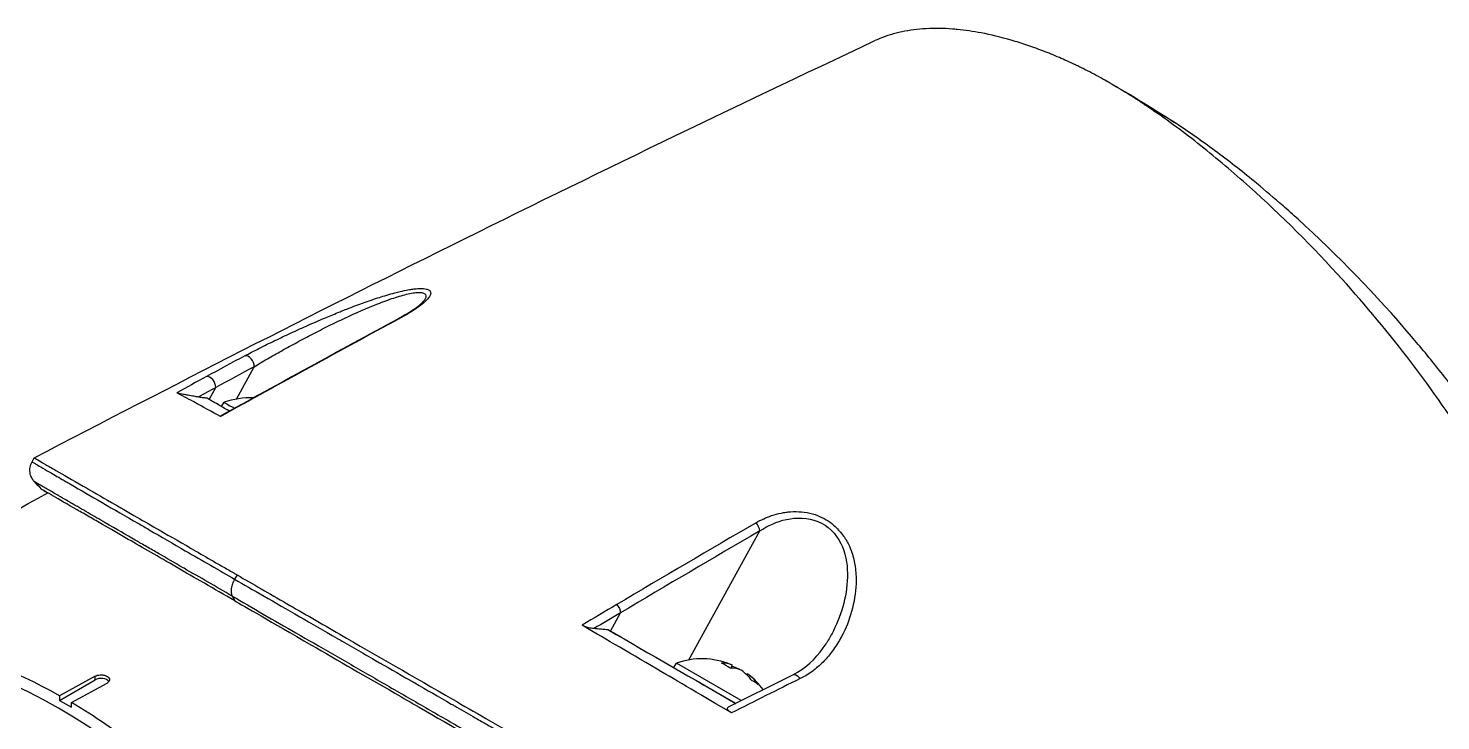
# Model space of a CAD drawing. Header units: millimetres. Extents: x 0 to 4378, y 0 to 2376.
# Drawn here: x 2588.9 to 2672.8, y 1942.5 to 1983.7 of the extents above; entities that cross this region are included whole.
import ezdxf

# ---------------------------------------------------------------- set-up
doc = ezdxf.new("R2010")
doc.units = ezdxf.units.MM
doc.header["$LTSCALE"] = 0.2
doc.layers.add('01_Object Line', color=4, linetype='Continuous')

# ---------------------------------------------------------------- blocks, each defined once
blk = doc.blocks.new('Blk$A32R2-0W24N')
for p, q in [((-96.315, 933.535), (-96.315, 933.535)), ((-107.5, 927.63), (-106.446, 929.55)), ((-109.121, 927.6), (-108.729, 928.314)), ((-108.384, 927.177), (-108.235, 927.434)), ((-108.374, 926.631), (-108.374, 926.631)), ((-107.899, 926.894), (-107.899, 926.894)), ((-119.641, 923.904), (-119.511, 924.13)), ((-119.645, 923.905), (-119.645, 923.905)), ((-118.532, 922.151), (-118.532, 922.151)), ((-80.627, 912.118), (-76.416, 919.786)), ((-72.867, 920.313), (-72.867, 920.313)), ((-107.467, 917.176), (-107.613, 916.922)), ((-85.284, 913.836), (-84.688, 914.921)), ((-85.408, 913.908), (-85.284, 913.836)), ((-84.609, 913.447), (-85.284, 913.836)), ((-81.515, 911.662), (-81.365, 911.921)), ((-77.522, 909.702), (-81.365, 911.921)), ((-78.132, 911.632), (-78.03, 911.809)), ((-77.684, 911.57), (-77.667, 911.6)), ((-115.895, 911.156), (-118.016, 909.994)), ((-118.016, 909.712), (-115.895, 910.937)), ((-117.309, 909.586), (-115.188, 910.748)), ((-115.895, 910.937), (-115.895, 911.156)), ((-77.842, 909.54), (-80.174, 910.887)), ((-79.827, 910.685), (-79.827, 910.686)), ((-79.827, 910.686), (-79.826, 910.686)), ((-77.19, 911.242), (-77.154, 911.304)), ((-74.446, 911.245), (-74.446, 911.245)), ((-118.016, 909.994), (-118.016, 909.712)), ((-118.016, 909.712), (-117.309, 909.304)), ((-117.309, 909.304), (-117.309, 909.586))]:
    blk.add_line(p, q)
for centre, start, end in [((-106.707, 923.181), 87.50805, 109.76118), ((-106.707, 923.181), 86.76458, 86.76551), ((-79.837, 907.668), 67.98555, 109.76073), ((-79.837, 907.668), 36.60146, 52.01445)]:
    blk.add_arc(centre, 4.52, start, end)
for centre, major_axis, ratio, start_param, end_param in [((-65.473, 906.753), (-1.482, 41.653), 0.767619, 5.786988, 5.852729), ((-132.248, 163.679), (435.315, 800.981), 0.572191, 0.719719, 0.72333), ((-106.806, 929.742), (-0.237, 0.44), 0.615687, 3.963299, 6.143959), ((-132.658, 147.198), (444.566, 818.232), 0.57226, 0.72326, 0.725989), ((-109.089, 928.507), (-0.239, 0.439), 0.613763, 3.961259, 6.13328), ((-126.272, 153.716), (434.092, 810.826), 0.577053, 0.716878, 0.720456), ((-126.582, 140.213), (441.658, 824.959), 0.577053, 0.72045, 0.722047), ((-105.248, 925.709), (-2.988, 1.725), 0.000011, 6.283176, 6.934159), ((-105.248, 925.709), (2.988, -1.725), 0.000011, 3.808688, 3.808701), ((-65.658, -284.53), (678.526, 1280.58), 0.58025, 0.75094, 0.759168), ((-70.675, -285.348), (685.93, 1281.228), 0.577053, 0.753637, 0.76184), ((-118.016, 877.379), (19.5, -33.775), 0.57735, 0, 3.141593), ((-121.198, 875.542), (19.5, -33.775), 0.57735, 0, 3.141593), ((-121.198, 875.542), (19.5, -33.775), 0.57735, 0, 3.141593), ((-65.673, -290.69), (682.161, 1287.15), 0.580192, 0.759218, 0.761256), ((-70.614, -291.027), (689.174, 1287.287), 0.577053, 0.761836, 0.763398), ((-79.976, 910.773), (-32.304, 18.651), 0.000011, 1.401862, 1.636907), ((-122.259, 874.929), (19.5, -33.775), 0.57735, 6.276472, 9.431491), ((-80.094, 907.816), (2.252, 3.901), 0.57735, 0.080554, 0.3277), ((-80.562, 908.086), (2.14, 3.707), 0.816497, 6.1984, 6.367971), ((-79.581, 907.52), (2.252, 3.901), 0.57735, 0.080554, 0.3277), ((-80.018, 907.772), (2.252, 3.901), 0.816497, 0.080554, 0.114044), ((-79.656, 907.563), (2.252, 3.901), 0.816497, 0.080554, 0.195507), ((-80.094, 907.816), (2.252, 3.901), 0.57735, 6.169141, 6.202632), ((-80.018, 907.772), (2.252, 3.901), 0.816497, 5.955485, 6.202632), ((-86.762, 895.424), (17.875, -30.96), 0.57735, 1.774253, 1.774274), ((-115.541, 910.733), (0.5, 0), 0.57735, 0.381749, 2.356194), ((-78.534, 909.939), (-2.208, 1.275), 0.000011, 5.337657, 5.426205), ((-78.534, 909.939), (-2.208, 1.275), 0.000011, 0.868853, 1.889385), ((-115.603, 137.206), (-485.435, -793.31), 0.582354, 3.889629, 3.895714), ((-79.656, 907.563), (2.252, 3.901), 0.816497, 5.955485, 6.202632), ((-78.812, 907.076), (2.14, 3.707), 0.57735, 6.1984, 6.367971)]:
    blk.add_ellipse(centre, major_axis=major_axis, ratio=ratio, start_param=start_param, end_param=end_param)
for points, knots in [([(-57.718, 947.52), (-58.02, 947.663), (-58.318, 947.798), (-58.613, 947.925), (-58.941, 948.066), (-59.265, 948.198), (-59.585, 948.321), (-59.907, 948.445), (-60.224, 948.559), (-60.538, 948.665), (-60.852, 948.772), (-61.163, 948.869), (-61.47, 948.959), (-62.083, 949.137), (-62.681, 949.282), (-63.264, 949.393), (-63.746, 949.484), (-64.218, 949.553), (-64.679, 949.597), (-64.771, 949.606), (-64.862, 949.614), (-64.953, 949.621), (-65.5, 949.663), (-66.024, 949.67), (-66.526, 949.643), (-67.03, 949.615), (-67.512, 949.553), (-67.97, 949.456), (-68.429, 949.359), (-68.864, 949.227), (-69.274, 949.059), (-69.387, 949.013), (-69.497, 948.965), (-69.606, 948.914)], [0, 0, 0, 0, 0.0296065, 0.0296065, 0.0296065, 0.0625552, 0.0625552, 0.0625552, 0.0956223, 0.0956223, 0.0956223, 0.1287583, 0.1287583, 0.1287583, 0.1950345, 0.1950345, 0.1950345, 0.25, 0.25, 0.25, 0.2609996, 0.2609996, 0.2609996, 0.3271356, 0.3271356, 0.3271356, 0.3936018, 0.3936018, 0.3936018, 0.4600955, 0.4600955, 0.4600955, 0.4783439, 0.4783439, 0.4783439, 0.4783439]), ([(-53.477, 945.081), (-53.496, 945.093), (-53.519, 945.109), (-53.567, 945.141), (-53.59, 945.156), (-53.658, 945.201), (-53.703, 945.231), (-53.838, 945.321), (-53.928, 945.38), (-54.198, 945.555), (-54.377, 945.669), (-54.914, 946.005), (-55.271, 946.22), (-55.98, 946.628), (-56.331, 946.82), (-56.855, 947.094), (-57.028, 947.183), (-57.288, 947.312), (-57.374, 947.355), (-57.503, 947.418), (-57.546, 947.438), (-57.611, 947.469), (-57.632, 947.48), (-57.679, 947.502), (-57.7, 947.512), (-57.718, 947.52)], [0.000006, 0.000006, 0.000006, 0.000006, 0.0077656, 0.0077656, 0.0144608, 0.0144608, 0.0278513, 0.0278513, 0.0546324, 0.0546324, 0.1081958, 0.1081958, 0.2151263, 0.2151263, 0.321952, 0.321952, 0.3753541, 0.3753541, 0.4020519, 0.4020519, 0.4154008, 0.4154008, 0.4220656, 0.4220656, 0.4297877, 0.4297877, 0.4297877, 0.4297877]), ([(-28.074, 900.163), (-28.073, 900.166), (-28.072, 900.168), (-28.019, 900.293), (-27.97, 900.417), (-27.876, 900.67), (-27.827, 900.809), (-27.717, 901.14), (-27.655, 901.343), (-27.582, 901.616), (-27.563, 901.687), (-27.48, 902.018), (-27.421, 902.295), (-27.29, 903.031), (-27.231, 903.503), (-27.036, 906.148), (-27.278, 909.076), (-28.584, 913.174), (-28.649, 913.374), (-28.789, 913.789), (-28.862, 913.998), (-29.007, 914.403), (-29.081, 914.604), (-29.459, 915.611), (-29.792, 916.427), (-30.342, 917.671), (-30.534, 918.09), (-31.545, 920.216), (-32.486, 921.953), (-33.803, 924.13), (-34.07, 924.56), (-36.576, 928.491), (-39.211, 931.908), (-43.894, 937.031), (-45.773, 938.878), (-48.648, 941.415), (-49.611, 942.218), (-51.536, 943.722), (-52.514, 944.434), (-53.477, 945.081)], [0.71769, 0.71769, 0.71769, 0.71769, 0.718212, 0.718212, 0.74576, 0.74576, 0.776284, 0.776284, 0.820204, 0.820204, 0.834927, 0.834927, 0.896521, 0.896521, 0.995652, 0.995652, 1.428405, 1.428405, 1.450296, 1.450296, 1.471663, 1.471663, 1.492327, 1.492327, 1.574835, 1.574835, 1.616316, 1.616316, 1.784634, 1.784634, 1.826029, 1.826029, 2.164003, 2.164003, 2.373598, 2.373598, 2.479923, 2.479923, 2.586935, 2.586935, 2.586935, 2.586935]), ([(-27.106, 910.807), (-27.108, 910.938), (-27.112, 911.071), (-27.127, 911.373), (-27.139, 911.544), (-27.163, 911.798), (-27.172, 911.886), (-27.229, 912.402), (-27.301, 912.845), (-27.442, 913.539), (-27.498, 913.791), (-27.631, 914.323), (-27.707, 914.601), (-27.876, 915.172), (-27.971, 915.468), (-28.178, 916.071), (-28.291, 916.378), (-28.53, 916.995), (-28.658, 917.306), (-29.34, 918.904), (-30.007, 920.237), (-30.964, 921.93), (-31.154, 922.258), (-31.758, 923.272), (-32.191, 923.963), (-33.107, 925.357), (-33.59, 926.059), (-34.343, 927.108), (-34.596, 927.454), (-35.112, 928.144), (-35.374, 928.488), (-35.902, 929.168), (-36.174, 929.511), (-36.724, 930.194), (-37.011, 930.542), (-37.422, 931.034), (-37.555, 931.191), (-39.787, 933.814), (-42.073, 936.173), (-44.729, 938.584), (-45.025, 938.848), (-45.841, 939.564), (-46.362, 940.008), (-47.663, 941.082), (-48.446, 941.699), (-49.617, 942.574), (-50.006, 942.856), (-50.782, 943.404), (-51.168, 943.669), (-51.554, 943.924)], [1.309169, 1.309169, 1.309169, 1.309169, 1.384705, 1.384705, 1.477831, 1.477831, 1.526561, 1.526561, 1.759973, 1.759973, 1.890971, 1.890971, 2.029156, 2.029156, 2.171186, 2.171186, 2.316283, 2.316283, 2.460898, 2.460898, 3.049329, 3.049329, 3.189055, 3.189055, 3.478614, 3.478614, 3.769885, 3.769885, 3.913253, 3.913253, 4.056001, 4.056001, 4.19686, 4.19686, 4.341119, 4.341119, 4.411312, 4.411312, 5.498875, 5.498875, 5.634552, 5.634552, 5.872375, 5.872375, 6.229939, 6.229939, 6.408513, 6.408513, 6.587137, 6.587137, 6.587137, 6.587137]), ([(-107.004, 930.199), (-106.75, 930.335), (-106.464, 930.484), (-106.167, 930.634), (-105.863, 930.788), (-105.549, 930.943), (-105.252, 931.086), (-105.24, 931.092), (-105.228, 931.098), (-105.217, 931.103), (-104.916, 931.248), (-104.6, 931.398), (-104.282, 931.545), (-103.97, 931.689), (-103.655, 931.833), (-103.347, 931.97), (-103.326, 931.979), (-103.305, 931.988), (-103.285, 931.997), (-102.939, 932.151), (-102.605, 932.296), (-102.261, 932.442), (-102.009, 932.548), (-101.75, 932.655), (-101.481, 932.765), (-101.39, 932.801), (-101.301, 932.837), (-101.212, 932.872), (-100.976, 932.966), (-100.745, 933.056), (-100.519, 933.142), (-100.208, 933.259), (-99.937, 933.358), (-99.613, 933.47), (-99.437, 933.531), (-99.276, 933.585), (-99.112, 933.638), (-98.974, 933.683), (-98.835, 933.727), (-98.685, 933.772), (-98.52, 933.822), (-98.362, 933.868), (-98.21, 933.909), (-98.167, 933.921), (-98.128, 933.931), (-98.088, 933.942), (-97.987, 933.968), (-97.891, 933.993), (-97.772, 934.021), (-97.609, 934.059), (-97.455, 934.092), (-97.311, 934.118), (-97.251, 934.129), (-97.197, 934.138), (-97.144, 934.147), (-97.07, 934.158), (-96.997, 934.169), (-96.909, 934.178), (-96.847, 934.185), (-96.789, 934.191), (-96.734, 934.194), (-96.605, 934.203), (-96.495, 934.204), (-96.393, 934.196), (-96.33, 934.191), (-96.27, 934.182), (-96.215, 934.168), (-96.188, 934.162), (-96.163, 934.154), (-96.14, 934.145), (-96.074, 934.12), (-96.025, 934.086), (-95.995, 934.044), (-95.965, 934.002), (-95.955, 933.952), (-95.963, 933.898), (-95.963, 933.895), (-95.964, 933.891), (-95.964, 933.888), (-95.973, 933.838), (-95.998, 933.78), (-96.037, 933.719), (-96.101, 933.617), (-96.202, 933.507), (-96.308, 933.41), (-96.344, 933.377), (-96.383, 933.342), (-96.426, 933.307), (-96.584, 933.174), (-96.785, 933.031), (-96.981, 932.904), (-97, 932.892), (-97.02, 932.879), (-97.04, 932.866), (-97.098, 932.829), (-97.158, 932.792), (-97.219, 932.755), (-97.274, 932.722), (-97.329, 932.69), (-97.381, 932.66), (-97.389, 932.654), (-97.398, 932.649), (-97.407, 932.644), (-97.527, 932.575), (-97.647, 932.509), (-97.807, 932.422)], [0, 0, 0, 0, 0.06061, 0.06061, 0.06061, 0.122541, 0.122541, 0.122541, 0.125, 0.125, 0.125, 0.18804, 0.18804, 0.18804, 0.25, 0.25, 0.25, 0.254168, 0.254168, 0.254168, 0.323919, 0.323919, 0.323919, 0.375, 0.375, 0.375, 0.39207, 0.39207, 0.39207, 0.4375, 0.4375, 0.4375, 0.5, 0.5, 0.5, 0.533908, 0.533908, 0.533908, 0.5625, 0.5625, 0.5625, 0.59375, 0.59375, 0.59375, 0.602455, 0.602455, 0.602455, 0.625, 0.625, 0.625, 0.65625, 0.65625, 0.65625, 0.669312, 0.669312, 0.669312, 0.6875, 0.6875, 0.6875, 0.700546, 0.700546, 0.700546, 0.731289, 0.731289, 0.731289, 0.75, 0.75, 0.75, 0.759109, 0.759109, 0.759109, 0.785061, 0.785061, 0.785061, 0.81088, 0.81088, 0.81088, 0.8125, 0.8125, 0.8125, 0.835978, 0.835978, 0.835978, 0.875, 0.875, 0.875, 0.888263, 0.888263, 0.888263, 0.9375, 0.9375, 0.9375, 0.942362, 0.942362, 0.942362, 0.956225, 0.956225, 0.956225, 0.96875, 0.96875, 0.96875, 0.970886, 0.970886, 0.970886, 1, 1, 1, 1]), ([(-106.446, 929.55), (-106.2, 929.702), (-105.938, 929.858), (-105.664, 930.017), (-105.391, 930.176), (-105.106, 930.339), (-104.811, 930.504), (-104.516, 930.668), (-104.213, 930.835), (-103.908, 930.999), (-103.602, 931.163), (-103.292, 931.327), (-102.979, 931.489), (-102.665, 931.652), (-102.348, 931.813), (-102.027, 931.973), (-101.706, 932.132), (-101.378, 932.29), (-101.053, 932.443), (-100.401, 932.748), (-99.754, 933.036), (-99.107, 933.29), (-98.783, 933.418), (-98.467, 933.534), (-98.161, 933.635), (-97.855, 933.736), (-97.56, 933.822), (-97.296, 933.881), (-97.164, 933.91), (-97.037, 933.933), (-96.922, 933.947), (-96.806, 933.961), (-96.703, 933.968), (-96.613, 933.965), (-96.523, 933.962), (-96.446, 933.949), (-96.387, 933.928), (-96.328, 933.906), (-96.287, 933.876), (-96.263, 933.837), (-96.239, 933.798), (-96.234, 933.75), (-96.245, 933.697), (-96.255, 933.648), (-96.279, 933.593), (-96.315, 933.535)], [0, 0, 0, 0, 0.0645641, 0.0645641, 0.0645641, 0.1291281, 0.1291281, 0.1291281, 0.1936922, 0.1936922, 0.1936922, 0.2582563, 0.2582563, 0.2582563, 0.3228204, 0.3228204, 0.3228204, 0.3873844, 0.3873844, 0.3873844, 0.5165126, 0.5165126, 0.5165126, 0.5810767, 0.5810767, 0.5810767, 0.6456407, 0.6456407, 0.6456407, 0.6779228, 0.6779228, 0.6779228, 0.7102048, 0.7102048, 0.7102048, 0.7424869, 0.7424869, 0.7424869, 0.7747689, 0.7747689, 0.7747689, 0.8070509, 0.8070509, 0.8070509, 0.8367505, 0.8367505, 0.8367505, 0.8367505]), ([(-97.914, 932.402), (-97.545, 932.602), (-97.201, 932.803), (-96.771, 933.101), (-96.637, 933.205), (-96.419, 933.4), (-96.338, 933.496), (-96.315, 933.535)], [0, 0, 0, 0, 0.1540279, 0.1540279, 0.2386265, 0.2386265, 0.329054, 0.329054, 0.329054, 0.329054]), ([(-109.766, 927.749), (-109.838, 927.758), (-109.932, 927.773), (-110.14, 927.808), (-110.256, 927.829), (-110.474, 927.869), (-110.562, 927.886), (-110.707, 927.916), (-110.766, 927.929), (-110.858, 927.95), (-110.896, 927.959), (-110.959, 927.975), (-110.984, 927.982), (-111.015, 927.991), (-111.024, 927.994), (-111.038, 927.999), (-111.043, 928.001), (-111.046, 928.003)], [0.000232, 0.000232, 0.000232, 0.000232, 0.0359808, 0.0359808, 0.0704873, 0.0704873, 0.0988763, 0.0988763, 0.1227668, 0.1227668, 0.1415958, 0.1415958, 0.1576899, 0.1576899, 0.1672569, 0.1672569, 0.176809, 0.176809, 0.176809, 0.176809]), ([(-108.448, 926.59), (-108.926, 926.845), (-109.512, 927.178), (-110.386, 927.652), (-110.78, 927.849), (-111.046, 928.003)], [0.0000029, 0.0000029, 0.0000029, 0.0000029, 0.3832328, 0.3832328, 0.6375563, 0.6375563, 0.6375563, 0.6375563]), ([(-109.251, 927.672), (-109.337, 927.685), (-109.423, 927.697), (-109.595, 927.723), (-109.681, 927.735), (-109.766, 927.749)], [-0.08689932, -0.08689932, -0.08689932, -0.08689932, -0.04352603, -0.04352603, -0.00023242, -0.00023242, -0.00023242, -0.00023242]), ([(-107.93, 926.912), (-107.94, 926.918), (-107.95, 926.924), (-107.96, 926.93), (-108.191, 927.064), (-108.392, 927.182), (-108.574, 927.287), (-108.579, 927.29), (-108.584, 927.293), (-108.589, 927.295), (-108.876, 927.46), (-109.097, 927.58), (-109.251, 927.672)], [0.2375112, 0.2375112, 0.2375112, 0.2375112, 0.2496691, 0.2496691, 0.2496691, 0.5366951, 0.5366951, 0.5366951, 0.5448948, 0.5448948, 0.5448948, 1, 1, 1, 1]), ([(-108.448, 926.59), (-108.459, 926.596), (-108.464, 926.601), (-108.47, 926.61), (-108.468, 926.614), (-108.463, 926.618), (-108.462, 926.618), (-108.461, 926.619)], [0, 0, 0, 0, 0.00895126, 0.00895126, 0.01944765, 0.01944765, 0.02127191, 0.02127191, 0.02127191, 0.02127191]), ([(-119.511, 924.13), (-119.511, 924.13), (-119.509, 924.129), (-119.489, 924.117), (-119.42, 924.078), (-119.189, 923.944), (-119.039, 923.858), (-118.672, 923.646), (-118.467, 923.527), (-117.8, 923.142), (-117.263, 922.833), (-116.113, 922.168), (-115.553, 921.845), (-114.45, 921.208), (-113.939, 920.913), (-112.978, 920.358), (-112.544, 920.108), (-111.407, 919.451), (-110.679, 919.031), (-109.52, 918.362), (-109.124, 918.133), (-108.513, 917.781), (-108.307, 917.662), (-107.995, 917.481), (-107.89, 917.421), (-107.732, 917.33), (-107.679, 917.299), (-107.6, 917.253), (-107.573, 917.238), (-107.52, 917.207), (-107.493, 917.192), (-107.467, 917.176)], [-3.48288, -3.48288, -3.48288, -3.48288, -3.40942, -3.40942, -2.98401, -2.98401, -2.611687, -2.611687, -2.28576, -2.28576, -1.715015, -1.715015, -1.28633, -1.28633, -0.964845, -0.964845, -0.723574, -0.723574, -0.36177, -0.36177, -0.180858, -0.180858, -0.090444, -0.090444, -0.045229, -0.045229, -0.022617, -0.022617, -0.011309, -0.011309, -0.000001, -0.000001, -0.000001, -0.000001]), ([(-119.508, 922.723), (-119.528, 922.744), (-119.549, 922.769), (-119.594, 922.828), (-119.618, 922.864), (-119.677, 922.967), (-119.708, 923.037), (-119.762, 923.21), (-119.777, 923.316), (-119.772, 923.525), (-119.754, 923.63), (-119.7, 923.789), (-119.674, 923.848), (-119.641, 923.904)], [0, 0, 0, 0, 0.0104606, 0.0104606, 0.023722, 0.023722, 0.04673, 0.04673, 0.0782874, 0.0782874, 0.1095458, 0.1095458, 0.1287961, 0.1287961, 0.1287961, 0.1287961]), ([(-119.645, 923.905), (-119.645, 923.904), (-119.609, 923.882), (-119.503, 923.818), (-119.453, 923.789), (-119.388, 923.75), (-119.302, 923.699), (-119.195, 923.636), (-119.055, 923.555), (-118.872, 923.447), (-118.707, 923.351), (-118.505, 923.233), (-118.258, 923.089), (-118.134, 923.017), (-117.999, 922.938), (-117.851, 922.852), (-117.777, 922.809), (-117.7, 922.764), (-117.619, 922.717), (-117.538, 922.67), (-117.445, 922.615), (-117.367, 922.57), (-117.353, 922.562), (-117.339, 922.554), (-117.325, 922.545), (-116.228, 921.907), (-114.819, 921.09), (-113.33, 920.228), (-113.12, 920.106), (-112.908, 919.984), (-112.696, 919.86), (-111.981, 919.447), (-111.257, 919.028), (-110.545, 918.616), (-109.524, 918.026), (-108.522, 917.447), (-107.613, 916.922)], [0.5648845, 0.5648845, 0.5648845, 0.5648845, 0.625, 0.625, 0.625, 0.6529348, 0.6529348, 0.6529348, 0.6875, 0.6875, 0.6875, 0.71875, 0.71875, 0.71875, 0.734375, 0.734375, 0.734375, 0.7421875, 0.7421875, 0.7421875, 0.75, 0.75, 0.75, 0.7513839, 0.7513839, 0.7513839, 0.8597114, 0.8597114, 0.8597114, 0.875, 0.875, 0.875, 0.9263298, 0.9263298, 0.9263298, 0.9999663, 0.9999663, 0.9999663, 0.9999663]), ([(-107.752, 915.915), (-108.703, 916.469), (-109.672, 917.023), (-110.617, 917.569), (-110.644, 917.585), (-110.672, 917.6), (-110.699, 917.616), (-111.185, 917.897), (-111.665, 918.175), (-112.136, 918.447), (-112.371, 918.583), (-112.604, 918.717), (-112.834, 918.85), (-112.949, 918.917), (-113.063, 918.983), (-113.176, 919.048), (-113.231, 919.08), (-113.285, 919.111), (-113.339, 919.142), (-113.341, 919.144), (-113.343, 919.145), (-113.346, 919.146), (-113.402, 919.179), (-113.482, 919.225), (-113.513, 919.243), (-114.016, 919.534), (-114.639, 919.894), (-115.304, 920.28), (-115.636, 920.472), (-115.979, 920.671), (-116.319, 920.868), (-116.489, 920.966), (-116.658, 921.064), (-116.826, 921.161), (-116.909, 921.209), (-116.992, 921.257), (-117.074, 921.305), (-117.115, 921.329), (-117.156, 921.353), (-117.197, 921.376), (-117.213, 921.386), (-117.229, 921.395), (-117.246, 921.404), (-117.25, 921.407), (-117.254, 921.409), (-117.258, 921.411), (-117.278, 921.423), (-117.315, 921.444), (-117.318, 921.446), (-117.424, 921.508), (-117.719, 921.679), (-118.089, 921.894), (-118.274, 922.002), (-118.476, 922.119), (-118.67, 922.232), (-118.767, 922.288), (-118.862, 922.343), (-118.951, 922.395), (-118.995, 922.421), (-119.038, 922.446), (-119.08, 922.47), (-119.1, 922.482), (-119.12, 922.494), (-119.14, 922.505), (-119.15, 922.511), (-119.159, 922.517), (-119.169, 922.522), (-119.172, 922.524), (-119.176, 922.526), (-119.179, 922.528), (-119.18, 922.529), (-119.182, 922.53), (-119.183, 922.531), (-119.188, 922.534), (-119.196, 922.538), (-119.197, 922.539), (-119.314, 922.607), (-119.51, 922.722), (-119.51, 922.724)], [0.0000259, 0.0000259, 0.0000259, 0.0000259, 0.0607503, 0.0607503, 0.0607503, 0.0625, 0.0625, 0.0625, 0.09375, 0.09375, 0.09375, 0.109375, 0.109375, 0.109375, 0.1171875, 0.1171875, 0.1171875, 0.1209386, 0.1209386, 0.1209386, 0.1210938, 0.1210938, 0.1210938, 0.125, 0.125, 0.125, 0.1875, 0.1875, 0.1875, 0.21875, 0.21875, 0.21875, 0.234375, 0.234375, 0.234375, 0.2421875, 0.2421875, 0.2421875, 0.2460938, 0.2460938, 0.2460938, 0.247666, 0.247666, 0.247666, 0.2480469, 0.2480469, 0.2480469, 0.25, 0.25, 0.25, 0.3125, 0.3125, 0.3125, 0.34375, 0.34375, 0.34375, 0.359375, 0.359375, 0.359375, 0.3671875, 0.3671875, 0.3671875, 0.3710937, 0.3710937, 0.3710937, 0.3730469, 0.3730469, 0.3730469, 0.3737652, 0.3737652, 0.3737652, 0.3740234, 0.3740234, 0.3740234, 0.3751599, 0.3751599, 0.3751599, 0.4661859, 0.4661859, 0.4661859, 0.4661859]), ([(-107.601, 915.637), (-108.224, 915.997), (-108.826, 916.344), (-109.983, 917.012), (-110.536, 917.331), (-112.125, 918.249), (-113.077, 918.798), (-114.488, 919.613), (-115.002, 919.91), (-115.734, 920.333), (-115.984, 920.477), (-116.487, 920.767), (-116.735, 920.91), (-117.57, 921.393), (-118.036, 921.662), (-118.568, 921.968), (-118.719, 922.056), (-119.207, 922.338), (-119.165, 922.313), (-118.712, 922.052)], [0, 0, 0, 0, 0.264332, 0.264332, 0.528758, 0.528758, 1.056139, 1.056139, 1.406505, 1.406505, 1.606603, 1.606603, 1.835356, 1.835356, 2.445847, 2.445847, 2.794554, 2.794554, 3.95739, 3.95739, 3.95739, 3.95739]), ([(-76.63, 920.277), (-76.481, 920.364), (-76.33, 920.442), (-76.176, 920.512), (-76.022, 920.582), (-75.892, 920.635), (-75.705, 920.698), (-75.518, 920.761), (-75.331, 920.812), (-75.144, 920.85), (-75.04, 920.871), (-74.945, 920.887), (-74.845, 920.9), (-74.763, 920.911), (-74.678, 920.921), (-74.581, 920.927), (-74.15, 920.957), (-73.721, 920.927), (-73.269, 920.799), (-73.083, 920.747), (-72.897, 920.677), (-72.722, 920.593), (-72.357, 920.417), (-72.083, 920.202), (-71.851, 919.973), (-71.684, 919.809), (-71.517, 919.607), (-71.387, 919.415), (-71.363, 919.379), (-71.34, 919.344), (-71.32, 919.311), (-71.265, 919.223), (-71.213, 919.131), (-71.166, 919.037), (-71.139, 918.984), (-71.114, 918.931), (-71.089, 918.876), (-71.021, 918.725), (-70.952, 918.536), (-70.91, 918.401), (-70.826, 918.131), (-70.766, 917.85), (-70.73, 917.557), (-70.712, 917.409), (-70.699, 917.246), (-70.693, 917.086), (-70.687, 916.931), (-70.688, 916.779), (-70.693, 916.646), (-70.712, 916.105), (-70.804, 915.54), (-70.955, 915.003), (-71.101, 914.483), (-71.287, 914.008), (-71.549, 913.517), (-71.557, 913.501), (-71.566, 913.485), (-71.575, 913.469), (-71.712, 913.215), (-71.862, 912.974), (-72.024, 912.746), (-72.186, 912.519), (-72.34, 912.326), (-72.548, 912.104), (-72.558, 912.093), (-72.568, 912.083), (-72.578, 912.073), (-72.775, 911.864), (-72.965, 911.688), (-73.203, 911.506), (-73.216, 911.497), (-73.229, 911.487), (-73.241, 911.478), (-73.475, 911.302), (-73.679, 911.176), (-74.01, 911.012)], [0, 0, 0, 0, 0.03125, 0.03125, 0.03125, 0.0625, 0.0625, 0.0625, 0.09375, 0.09375, 0.09375, 0.110985, 0.110985, 0.110985, 0.125, 0.125, 0.125, 0.1875, 0.1875, 0.1875, 0.213151, 0.213151, 0.213151, 0.266654, 0.266654, 0.266654, 0.305187, 0.305187, 0.305187, 0.3125, 0.3125, 0.3125, 0.332554, 0.332554, 0.332554, 0.34375, 0.34375, 0.34375, 0.375, 0.375, 0.375, 0.4375, 0.4375, 0.4375, 0.469225, 0.469225, 0.469225, 0.5, 0.5, 0.5, 0.625, 0.625, 0.625, 0.746043, 0.746043, 0.746043, 0.75, 0.75, 0.75, 0.8125, 0.8125, 0.8125, 0.875, 0.875, 0.875, 0.877935, 0.877935, 0.877935, 0.9375, 0.9375, 0.9375, 0.940676, 0.940676, 0.940676, 1, 1, 1, 1]), ([(-76.416, 919.786), (-75.938, 920.101), (-75.412, 920.345), (-74.224, 920.602), (-73.564, 920.599), (-72.362, 920.11), (-71.875, 919.615), (-71.319, 918.489), (-71.211, 917.868), (-71.187, 916.061), (-71.518, 914.892), (-72.145, 913.631), (-72.261, 913.418), (-72.386, 913.212)], [0, 0, 0, 0, 0.125, 0.125, 0.25, 0.25, 0.375, 0.375, 0.5, 0.5, 0.75, 0.75, 0.8020842, 0.8020842, 0.8020842, 0.8020842]), ([(-107.612, 916.922), (-107.636, 916.88), (-107.658, 916.837), (-107.679, 916.792), (-107.7, 916.747), (-107.719, 916.7), (-107.736, 916.653), (-107.753, 916.606), (-107.768, 916.559), (-107.78, 916.511), (-107.793, 916.464), (-107.802, 916.416), (-107.809, 916.37), (-107.815, 916.324), (-107.818, 916.279), (-107.818, 916.236), (-107.819, 916.193), (-107.816, 916.152), (-107.811, 916.113), (-107.806, 916.074), (-107.798, 916.038), (-107.788, 916.005), (-107.778, 915.972), (-107.765, 915.941), (-107.751, 915.914)], [0, 0, 0, 0, 0.125, 0.125, 0.125, 0.25, 0.25, 0.25, 0.375, 0.375, 0.375, 0.5, 0.5, 0.5, 0.625, 0.625, 0.625, 0.75, 0.75, 0.75, 0.875, 0.875, 0.875, 1, 1, 1, 1]), ([(-107.612, 916.922), (-106.561, 916.315), (-105.281, 915.576), (-103.739, 914.688), (-103.054, 914.293), (-102.317, 913.868), (-101.529, 913.414), (-101.512, 913.404), (-101.496, 913.395), (-101.479, 913.385), (-100.776, 912.979), (-100.031, 912.55), (-99.245, 912.097), (-98.586, 911.718), (-97.899, 911.322), (-97.185, 910.911), (-97.093, 910.858), (-97, 910.804), (-96.907, 910.751), (-96.209, 910.349), (-95.485, 909.932), (-94.737, 909.501), (-94.67, 909.462), (-94.603, 909.423), (-94.535, 909.385), (-94.176, 909.178), (-93.812, 908.968), (-93.443, 908.756), (-93.224, 908.629), (-93.002, 908.502), (-92.779, 908.373), (-92.668, 908.309), (-92.556, 908.245), (-92.443, 908.18), (-92.342, 908.122), (-92.263, 908.076), (-92.145, 908.008), (-92.132, 908.001), (-92.119, 907.993), (-92.105, 907.985), (-90.614, 907.127), (-89.219, 906.323), (-87.927, 905.579), (-87.094, 905.099), (-86.303, 904.644), (-85.556, 904.214), (-84.707, 903.725), (-83.914, 903.268), (-83.176, 902.843), (-82.523, 902.467), (-81.913, 902.116), (-81.346, 901.79), (-80.264, 901.166), (-79.335, 900.632), (-78.554, 900.182), (-78.381, 900.082), (-78.215, 899.987), (-78.056, 899.895), (-77.619, 899.643), (-77.235, 899.423), (-76.905, 899.232), (-76.739, 899.137), (-76.587, 899.049), (-76.448, 898.969), (-76.404, 898.944), (-76.362, 898.919), (-76.32, 898.896), (-76.296, 898.882), (-76.272, 898.868), (-76.249, 898.855), (-76.218, 898.836), (-76.187, 898.819), (-76.157, 898.801), (-76.142, 898.793), (-76.127, 898.784), (-76.113, 898.776), (-76.108, 898.773), (-76.107, 898.772), (-76.105, 898.772), (-76.104, 898.771), (-76.103, 898.77), (-76.099, 898.768), (-76.094, 898.765), (-76.086, 898.761), (-76.07, 898.751), (-75.579, 898.469), (-75.094, 898.189), (-74.615, 897.913), (-73.143, 897.066), (-71.726, 896.25), (-70.364, 895.465), (-68.96, 894.656), (-67.613, 893.881), (-66.323, 893.138), (-64.991, 892.37), (-63.718, 891.637), (-62.504, 890.938), (-62.102, 890.706), (-61.706, 890.478), (-61.316, 890.254), (-61.102, 890.131), (-60.891, 890.009), (-60.682, 889.888), (-60.078, 889.541), (-59.49, 889.202), (-58.918, 888.872), (-57.739, 888.193), (-56.625, 887.552), (-55.572, 886.945), (-55.029, 886.632), (-54.503, 886.329), (-53.992, 886.035), (-53.471, 885.735), (-52.966, 885.444), (-52.477, 885.162), (-51.921, 884.841), (-51.385, 884.533), (-50.869, 884.236)], [0.0000003, 0.0000003, 0.0000003, 0.0000003, 0.0859853, 0.0859853, 0.0859853, 0.1241981, 0.1241981, 0.1241981, 0.125, 0.125, 0.125, 0.1589987, 0.1589987, 0.1589987, 0.1875, 0.1875, 0.1875, 0.1911709, 0.1911709, 0.1911709, 0.21875, 0.21875, 0.21875, 0.2212271, 0.2212271, 0.2212271, 0.234375, 0.234375, 0.234375, 0.2421875, 0.2421875, 0.2421875, 0.2460938, 0.2460938, 0.2460938, 0.2496161, 0.2496161, 0.2496161, 0.25, 0.25, 0.25, 0.2912742, 0.2912742, 0.2912742, 0.3179228, 0.3179228, 0.3179228, 0.3481944, 0.3481944, 0.3481944, 0.375, 0.375, 0.375, 0.4261619, 0.4261619, 0.4261619, 0.4375, 0.4375, 0.4375, 0.46875, 0.46875, 0.46875, 0.484375, 0.484375, 0.484375, 0.4893023, 0.4893023, 0.4893023, 0.4921875, 0.4921875, 0.4921875, 0.4960938, 0.4960938, 0.4960938, 0.4980469, 0.4980469, 0.4980469, 0.4986572, 0.4986572, 0.4986572, 0.4992676, 0.4992676, 0.4992676, 0.5, 0.5, 0.5, 0.5215625, 0.5215625, 0.5215625, 0.5877727, 0.5877727, 0.5877727, 0.656049, 0.656049, 0.656049, 0.7265974, 0.7265974, 0.7265974, 0.75, 0.75, 0.75, 0.7627993, 0.7627993, 0.7627993, 0.7996666, 0.7996666, 0.7996666, 0.8755356, 0.8755356, 0.8755356, 0.9146293, 0.9146293, 0.9146293, 0.9545641, 0.9545641, 0.9545641, 1, 1, 1, 1]), ([(-107.467, 917.176), (-106.528, 916.634), (-105.544, 916.066), (-103.504, 914.888), (-102.45, 914.28), (-99.205, 912.406), (-96.953, 911.106), (-94.007, 909.405), (-93.351, 909.027), (-91.945, 908.215), (-91.194, 907.781), (-88.442, 906.193), (-86.448, 905.042), (-83.962, 903.606), (-83.444, 903.307), (-81.739, 902.323), (-80.566, 901.645), (-78.166, 900.26), (-76.942, 899.553), (-75.115, 898.498), (-74.497, 898.142), (-73.252, 897.422), (-72.624, 897.06), (-71.358, 896.329), (-70.72, 895.961), (-68.749, 894.823), (-67.441, 894.067), (-65.507, 892.951), (-64.853, 892.573), (-63.537, 891.813), (-62.876, 891.432), (-61.55, 890.667), (-60.886, 890.283), (-59.901, 889.714), (-59.571, 889.524), (-58.563, 888.942), (-57.896, 888.557), (-55.825, 887.361), (-54.473, 886.58), (-52.878, 885.66), (-52.569, 885.481), (-51.858, 885.071), (-51.458, 884.84), (-50.808, 884.465), (-50.574, 884.329), (-50.265, 884.151), (-50.221, 884.125), (-50.123, 884.069), (-50.071, 884.039), (-49.841, 883.907), (-49.704, 883.827), (-49.455, 883.683), (-49.387, 883.644), (-49.184, 883.527), (-49.081, 883.467), (-48.862, 883.341), (-48.754, 883.279), (-48.577, 883.176), (-48.506, 883.135), (-48.373, 883.059), (-48.317, 883.026), (-48.18, 882.947), (-48.107, 882.905), (-47.971, 882.826), (-47.909, 882.791), (-46.982, 882.256), (-46.162, 881.782), (-44.89, 881.048), (-44.413, 880.772), (-43.517, 880.255), (-43.097, 880.013), (-42.502, 879.669), (-42.312, 879.559), (-41.756, 879.238), (-41.403, 879.035), (-39.81, 878.115), (-38.817, 877.542), (-38.097, 877.126), (-38.062, 877.105), (-37.992, 877.065), (-37.959, 877.046), (-37.893, 877.008), (-37.861, 876.99), (-37.806, 876.958), (-37.782, 876.944), (-37.639, 876.861), (-37.535, 876.802), (-37.422, 876.736), (-37.398, 876.722), (-37.356, 876.698), (-37.337, 876.687), (-37.301, 876.666), (-37.284, 876.657), (-37.248, 876.636), (-37.229, 876.625), (-37.196, 876.606), (-37.182, 876.598), (-37.155, 876.582), (-37.143, 876.575), (-37.128, 876.566), (-37.124, 876.564), (-37.115, 876.559), (-37.11, 876.556), (-37.102, 876.551), (-37.099, 876.55), (-37.096, 876.548), (-37.095, 876.547), (-37.095, 876.547)], [-21.001083, -21.001083, -21.001083, -21.001083, -20.328863, -20.328863, -19.655828, -19.655828, -18.308332, -18.308332, -17.924512, -17.924512, -17.485993, -17.485993, -16.316696, -16.316696, -16.006668, -16.006668, -15.296307, -15.296307, -14.534305, -14.534305, -14.139555, -14.139555, -13.730091, -13.730091, -13.30546, -13.30546, -12.401825, -12.401825, -11.929878, -11.929878, -11.437802, -11.437802, -10.9252, -10.9252, -10.663362, -10.663362, -10.117833, -10.117833, -8.934625, -8.934625, -8.645977, -8.645977, -8.260408, -8.260408, -8.006475, -8.006475, -7.961161, -7.961161, -7.91407, -7.91407, -7.778509, -7.778509, -7.724161, -7.724161, -7.666804, -7.666804, -7.602838, -7.602838, -7.565627, -7.565627, -7.532521, -7.532521, -7.488032, -7.488032, -7.450837, -7.450837, -6.924212, -6.924212, -6.587553, -6.587553, -6.265466, -6.265466, -6.109966, -6.109966, -5.79866, -5.79866, -4.627003, -4.627003, -4.564096, -4.564096, -4.501625, -4.501625, -4.439084, -4.439084, -4.389917, -4.389917, -4.135415, -4.135415, -4.06302, -4.06302, -4.00074, -4.00074, -3.938004, -3.938004, -3.858125, -3.858125, -3.782258, -3.782258, -3.697501, -3.697501, -3.658476, -3.658476, -3.601749, -3.601749, -3.53559, -3.53559, -3.483188, -3.483188, -3.483188, -3.483188]), ([(-107.751, 915.914), (-106.557, 915.224), (-105.288, 914.492), (-103.964, 913.728), (-103.258, 913.321), (-102.536, 912.904), (-101.802, 912.481), (-101.068, 912.058), (-100.322, 911.627), (-99.567, 911.192), (-98.811, 910.756), (-98.047, 910.315), (-97.277, 909.872), (-96.507, 909.427), (-95.731, 908.98), (-94.952, 908.531), (-94.172, 908.082), (-93.39, 907.631), (-92.607, 907.179), (-91.223, 906.382), (-89.839, 905.584), (-88.464, 904.792), (-87.683, 904.341), (-86.905, 903.893), (-86.132, 903.447), (-85.346, 902.994), (-84.565, 902.544), (-83.79, 902.097), (-82.248, 901.208), (-80.728, 900.332), (-79.237, 899.473), (-78.495, 899.045), (-77.76, 898.622), (-77.034, 898.203), (-76.468, 897.877), (-75.907, 897.553), (-75.351, 897.232), (-73.919, 896.407), (-72.519, 895.6), (-71.154, 894.813), (-69.788, 894.026), (-68.456, 893.258), (-67.162, 892.512), (-65.866, 891.765), (-64.606, 891.039), (-63.386, 890.335), (-62.775, 889.983), (-62.174, 889.637), (-61.583, 889.296), (-60.992, 888.955), (-60.41, 888.619), (-59.838, 888.29), (-58.694, 887.631), (-57.59, 886.994), (-56.528, 886.382), (-55.997, 886.075), (-55.476, 885.775), (-54.965, 885.481), (-54.455, 885.186), (-53.955, 884.898), (-53.465, 884.616), (-52.922, 884.303), (-52.391, 883.997), (-51.875, 883.7)], [0, 0, 0, 0, 0.0671031, 0.0671031, 0.0671031, 0.1029277, 0.1029277, 0.1029277, 0.1387919, 0.1387919, 0.1387919, 0.1747111, 0.1747111, 0.1747111, 0.2106779, 0.2106779, 0.2106779, 0.2467042, 0.2467042, 0.2467042, 0.3103939, 0.3103939, 0.3103939, 0.3465771, 0.3465771, 0.3465771, 0.383319, 0.383319, 0.383319, 0.4564224, 0.4564224, 0.4564224, 0.4927866, 0.4927866, 0.4927866, 0.5210907, 0.5210907, 0.5210907, 0.5939582, 0.5939582, 0.5939582, 0.6669229, 0.6669229, 0.6669229, 0.7399622, 0.7399622, 0.7399622, 0.7765034, 0.7765034, 0.7765034, 0.8130598, 0.8130598, 0.8130598, 0.886194, 0.886194, 0.886194, 0.9227702, 0.9227702, 0.9227702, 0.9593497, 0.9593497, 0.9593497, 1, 1, 1, 1]), ([(-107.601, 915.637), (-107.075, 915.333), (-105.472, 914.408), (-101.45, 912.086), (-99.798, 911.132), (-97.615, 909.871), (-97.127, 909.59), (-92.715, 907.042), (-88.709, 904.73), (-83.717, 901.848), (-82.621, 901.215), (-78.962, 899.102), (-76.454, 897.654), (-72.761, 895.522), (-71.494, 894.79), (-68.941, 893.316), (-67.656, 892.574), (-65.05, 891.07), (-63.734, 890.31), (-61.083, 888.779), (-59.754, 888.012), (-57.818, 886.894), (-57.172, 886.521), (-55.482, 885.546), (-54.466, 884.959), (-53.261, 884.263), (-53.023, 884.126), (-52.637, 883.903), (-52.495, 883.821), (-52.203, 883.653), (-52.092, 883.588), (-51.85, 883.449), (-51.723, 883.375), (-51.485, 883.238), (-51.375, 883.174), (-51.065, 882.996), (-50.866, 882.881), (-50.612, 882.734), (-50.557, 882.702), (-50.436, 882.632), (-50.373, 882.596), (-50.154, 882.47), (-50.046, 882.407), (-49.63, 882.167), (-49.351, 882.006), (-47.967, 881.207), (-46.925, 880.605), (-45.526, 879.798), (-45.1, 879.552), (-43.908, 878.863), (-43.192, 878.45), (-41.96, 877.739), (-41.433, 877.434), (-40.763, 877.048), (-40.567, 876.934), (-40.031, 876.625), (-39.734, 876.454), (-39.284, 876.193), (-39.121, 876.1), (-38.923, 875.985), (-38.879, 875.96), (-38.897, 875.97), (-38.915, 875.98), (-38.974, 876.014), (-39.013, 876.037), (-39.121, 876.099), (-39.191, 876.14), (-39.277, 876.189)], [-15.738203, -15.738203, -15.738203, -15.738203, -14.793481, -14.793481, -14.173934, -14.173934, -13.996984, -13.996984, -12.579476, -12.579476, -12.176243, -12.176243, -11.215253, -11.215253, -10.695697, -10.695697, -10.142358, -10.142358, -9.539575, -9.539575, -8.883963, -8.883963, -8.543526, -8.543526, -7.972636, -7.972636, -7.829924, -7.829924, -7.73886, -7.73886, -7.680875, -7.680875, -7.616244, -7.616244, -7.560081, -7.560081, -7.459116, -7.459116, -7.430908, -7.430908, -7.397967, -7.397967, -7.318024, -7.318024, -7.146824, -7.146824, -6.455961, -6.455961, -6.135134, -6.135134, -5.518203, -5.518203, -4.951279, -4.951279, -4.691225, -4.691225, -4.182012, -4.182012, -3.710062, -3.710062, -3.272291, -3.272291, -3.069642, -3.069642, -2.879581, -2.879581, -2.668274, -2.668274, -2.668274, -2.668274]), ([(-86.271, 913.981), (-86.372, 913.989), (-86.478, 914.009), (-86.658, 914.056), (-86.73, 914.08), (-86.827, 914.12), (-86.859, 914.134), (-86.917, 914.162), (-86.944, 914.177), (-86.97, 914.192)], [0, 0, 0, 0, 0.049407, 0.049407, 0.0845377, 0.0845377, 0.1006426, 0.1006426, 0.1144911, 0.1144911, 0.1144911, 0.1144911]), ([(-78.081, 908.975), (-79.772, 909.951), (-81.309, 910.869), (-84.328, 912.641), (-85.878, 913.542), (-86.97, 914.192)], [0.000003, 0.000003, 0.000003, 0.000003, 0.596138, 0.596138, 1.498187, 1.498187, 1.498187, 1.498187]), ([(-85.408, 913.908), (-85.552, 913.92), (-85.696, 913.932), (-85.984, 913.957), (-86.127, 913.969), (-86.271, 913.981)], [-0.1420846, -0.1420846, -0.1420846, -0.1420846, -0.071052, -0.071052, 0, 0, 0, 0]), ([(-118.016, 909.994), (-120.762, 911.539), (-123.488, 912.605), (-128.545, 913.671), (-130.857, 913.734), (-134.426, 913.091), (-135.775, 912.627), (-138.18, 911.348), (-139.242, 910.558), (-140.192, 909.609)], [0.000001, 0.000001, 0.000001, 0.000001, 1.164971, 1.164971, 2.245726, 2.245726, 2.976579, 2.976579, 3.662816, 3.662816, 3.662816, 3.662816]), ([(-74.446, 911.245), (-73.7, 911.617), (-73.11, 912.167), (-72.562, 912.94), (-72.489, 913.049), (-72.42, 913.16)], [0, 0, 0, 0, 0.3192721, 0.3192721, 0.3699387, 0.3699387, 0.3699387, 0.3699387]), ([(-115.895, 911.156), (-115.858, 911.176), (-115.815, 911.193), (-115.716, 911.22), (-115.659, 911.229), (-115.548, 911.236), (-115.495, 911.234), (-115.377, 911.22), (-115.315, 911.204), (-115.244, 911.176), (-115.23, 911.17), (-115.21, 911.16), (-115.204, 911.157), (-115.195, 911.152), (-115.191, 911.15), (-115.184, 911.146), (-115.18, 911.144), (-115.172, 911.138), (-115.167, 911.135), (-115.15, 911.124), (-115.139, 911.115), (-115.091, 911.075), (-115.064, 911.039), (-115.041, 910.972), (-115.038, 910.941), (-115.052, 910.879), (-115.069, 910.847), (-115.119, 910.792), (-115.15, 910.768), (-115.188, 910.748)], [-0.1574555, -0.1574555, -0.1574555, -0.1574555, -0.1416612, -0.1416612, -0.1241291, -0.1241291, -0.1081014, -0.1081014, -0.0880942, -0.0880942, -0.0825129, -0.0825129, -0.0802847, -0.0802847, -0.0787284, -0.0787284, -0.077172, -0.077172, -0.074944, -0.074944, -0.0693639, -0.0693639, -0.0493569, -0.0493569, -0.0333294, -0.0333294, -0.0157975, -0.0157975, -0.000001, -0.000001, -0.000001, -0.000001]), ([(-74.446, 911.245), (-74.424, 911.256), (-74.398, 911.262), (-74.37, 911.263), (-74.241, 911.265), (-74.09, 911.135), (-74.01, 911.012)], [0.3886708, 0.3886708, 0.3886708, 0.3886708, 0.4975483, 0.4975483, 0.4975483, 1, 1, 1, 1]), ([(-89.78, 863.118), (-89.962, 867.325), (-90.821, 871.848), (-93.77, 880.923), (-95.803, 885.391), (-99.548, 891.709), (-100.897, 893.731), (-104.467, 898.497), (-106.778, 901.103), (-111.836, 905.878), (-114.563, 907.96), (-117.309, 909.586)], [0.000001, 0.000001, 0.000001, 0.000001, 1.509107, 1.509107, 2.980726, 2.980726, 3.709428, 3.709428, 4.786993, 4.786993, 5.948512, 5.948512, 5.948512, 5.948512]), ([(-78.081, 908.975), (-78.098, 908.985), (-78.115, 908.996), (-78.149, 909.018), (-78.166, 909.03), (-78.209, 909.063), (-78.233, 909.084), (-78.278, 909.13), (-78.295, 909.153), (-78.323, 909.2), (-78.331, 909.226), (-78.327, 909.279), (-78.309, 909.304), (-78.271, 909.323), (-78.27, 909.324), (-78.269, 909.324)], [0.00000015, 0.00000015, 0.00000015, 0.00000015, 0.00611289, 0.00611289, 0.01218263, 0.01218263, 0.02278958, 0.02278958, 0.03513431, 0.03513431, 0.05083858, 0.05083858, 0.07078886, 0.07078886, 0.07134352, 0.07134352, 0.07134352, 0.07134352])]:
    blk.add_open_spline(points, degree=3, knots=knots)
for points in [[(-119.511, 924.13), (-103.048, 932.752), (-86.448, 940.991), (-69.606, 948.914)], [(-56.015, 946.644), (-54.588, 945.851), (-53.173, 944.986), (-51.775, 944.07)], [(-51.562, 943.93), (-51.633, 943.977), (-51.704, 944.024), (-51.775, 944.07)], [(-108.461, 926.619), (-104.941, 928.567), (-101.422, 930.495), (-97.903, 932.402)], [(-97.807, 932.422), (-101.354, 930.499), (-104.9, 928.555), (-108.448, 926.59)], [(-97.903, 932.402), (-97.874, 932.418), (-97.842, 932.425), (-97.807, 932.422)], [(-119.085, 922.267), (-119.226, 922.419), (-119.367, 922.571), (-119.508, 922.723)], [(-137.146, 911.897), (-131.018, 915.247), (-124.87, 918.629), (-118.712, 922.052)], [(-76.416, 919.786), (-76.418, 919.937), (-76.511, 920.152), (-76.63, 920.277)], [(-107.751, 915.914), (-107.701, 915.821), (-107.651, 915.729), (-107.601, 915.637)], [(-84.909, 915.415), (-84.788, 915.29), (-84.691, 915.072), (-84.688, 914.921)], [(-72.386, 913.212), (-72.397, 913.194), (-72.408, 913.177), (-72.418, 913.159)], [(-79.827, 910.686), (-79.881, 910.717), (-79.934, 910.748), (-79.986, 910.778)], [(-78.269, 909.324), (-76.995, 909.969), (-75.72, 910.609), (-74.446, 911.245)]]:
    blk.add_open_spline(points, degree=3)

msp = doc.modelspace()

# ---------------------------------------------------------------- block references
at = {"layer": '01_Object Line'}
msp.add_blockref('Blk$A32R2-0W24N', (2708.753, 1034.021), dxfattribs=at)

doc.saveas('drawing.dxf')
